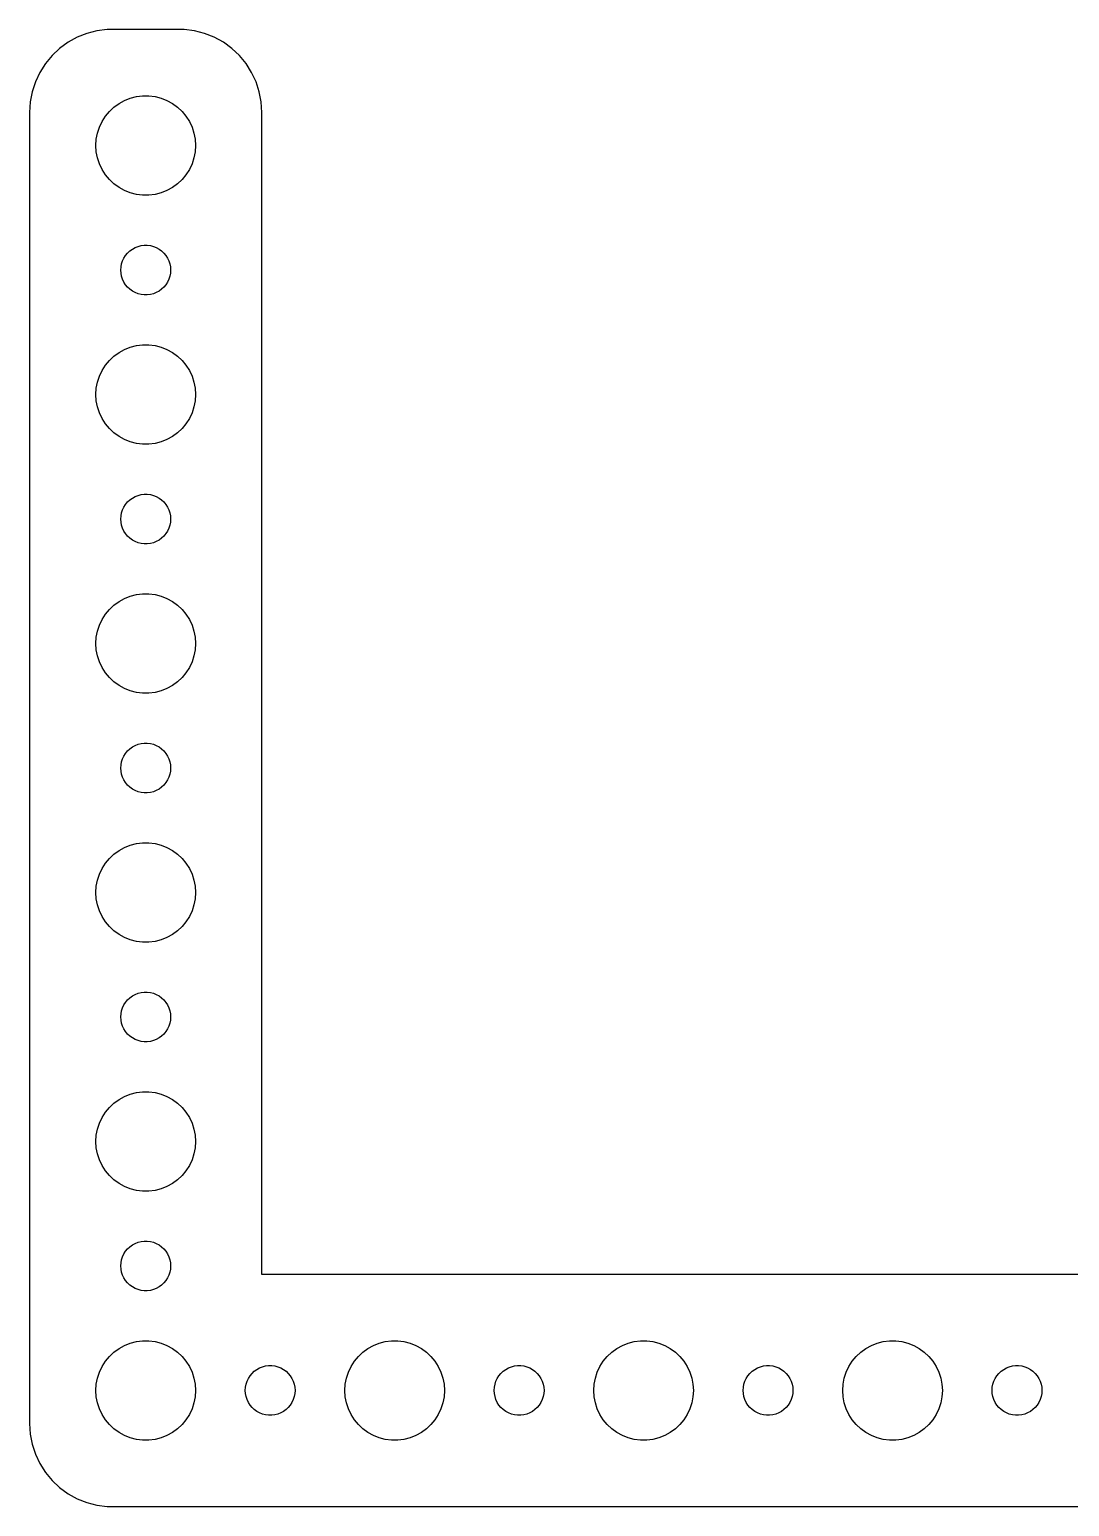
# Model space of a CAD drawing. Header units: metres. Extents: x -67 to 67, y -44 to 44.
# Drawn here: x -67 to -4.3, y -44.5 to 44.5 of the extents above; entities that cross this region are included whole.
import ezdxf

# ---------------------------------------------------------------- set-up
doc = ezdxf.new("R2010")
doc.units = ezdxf.units.M

msp = doc.modelspace()

# ---------------------------------------------------------------- linework, layer by layer
for p, q in [((-62.3139, 44.4901), (-62.9369, 44.4114)), ((-57.686, 44.4901), (-62.3139, 44.4901)), ((-57.0631, 44.4114), (-57.686, 44.4901)), ((-64.6791, 43.7216), (-65.1871, 43.3526)), ((-64.1289, 44.0241), (-64.6791, 43.7216)), ((-63.5451, 44.2553), (-64.1289, 44.0241)), ((-62.9369, 44.4114), (-63.5451, 44.2553)), ((-56.4549, 44.2553), (-57.0631, 44.4114)), ((-55.8711, 44.0241), (-56.4549, 44.2553)), ((-55.3209, 43.7216), (-55.8711, 44.0241)), ((-54.8129, 43.3526), (-55.3209, 43.7216)), ((-65.6448, 42.9227), (-66.0451, 42.4389)), ((-65.1871, 43.3526), (-65.6448, 42.9227)), ((-54.3551, 42.9227), (-54.8129, 43.3526)), ((-53.9549, 42.4389), (-54.3551, 42.9227)), ((-66.3815, 41.9088), (-66.6489, 41.3406)), ((-66.0451, 42.4389), (-66.3815, 41.9088)), ((-53.6185, 41.9088), (-53.9549, 42.4389)), ((-53.3511, 41.3406), (-53.6185, 41.9088)), ((-66.6489, 41.3406), (-66.8429, 40.7434)), ((-53.1571, 40.7434), (-53.3511, 41.3406)), ((-66.9606, 40.1267), (-67, 39.5)), ((-66.8429, 40.7434), (-66.9606, 40.1267)), ((-61.6075, 40.033), (-61.2773, 40.2145)), ((-61.2773, 40.2145), (-60.927, 40.3532)), ((-60.927, 40.3532), (-60.5621, 40.4469)), ((-60.5621, 40.4469), (-60.1884, 40.4941)), ((-60.1884, 40.4941), (-59.8116, 40.4941)), ((-59.8116, 40.4941), (-59.4379, 40.4469)), ((-59.4379, 40.4469), (-59.0729, 40.3532)), ((-59.0729, 40.3532), (-58.7227, 40.2145)), ((-58.7227, 40.2145), (-58.3925, 40.033)), ((-53.0394, 40.1267), (-53.1571, 40.7434)), ((-53, 39.5), (-53.0394, 40.1267)), ((-67, 39.5), (-67, -39.5)), ((-62.6289, 38.9453), (-62.427, 39.2634)), ((-62.427, 39.2634), (-62.1869, 39.5536)), ((-62.1869, 39.5536), (-61.9123, 39.8115)), ((-61.9123, 39.8115), (-61.6075, 40.033)), ((-58.3925, 40.033), (-58.0877, 39.8115)), ((-58.0877, 39.8115), (-57.8131, 39.5536)), ((-57.8131, 39.5536), (-57.5729, 39.2634)), ((-57.5729, 39.2634), (-57.3711, 38.9453)), ((-53, -30.5099), (-53, 39.5)), ((-62.9057, 38.2461), (-62.7893, 38.6044)), ((-62.7893, 38.6044), (-62.6289, 38.9453)), ((-57.3711, 38.9453), (-57.2107, 38.6044)), ((-57.2107, 38.6044), (-57.0942, 38.2461)), ((-63, 37.5), (-62.9763, 37.876)), ((-62.9763, 37.124), (-63, 37.5)), ((-62.9763, 37.876), (-62.9057, 38.2461)), ((-57.0942, 38.2461), (-57.0237, 37.876)), ((-57.0237, 37.876), (-57, 37.5)), ((-57, 37.5), (-57.0237, 37.124)), ((-62.9057, 36.7539), (-62.9763, 37.124)), ((-62.7893, 36.3956), (-62.9057, 36.7539)), ((-57.0942, 36.7539), (-57.2107, 36.3956)), ((-57.0237, 37.124), (-57.0942, 36.7539)), ((-62.6289, 36.0547), (-62.7893, 36.3956)), ((-62.427, 35.7366), (-62.6289, 36.0547)), ((-62.1869, 35.4464), (-62.427, 35.7366)), ((-57.5729, 35.7366), (-57.8131, 35.4464)), ((-57.3711, 36.0547), (-57.5729, 35.7366)), ((-57.2107, 36.3956), (-57.3711, 36.0547)), ((-61.9123, 35.1885), (-62.1869, 35.4464)), ((-61.6075, 34.967), (-61.9123, 35.1885)), ((-61.2773, 34.7855), (-61.6075, 34.967)), ((-60.927, 34.6468), (-61.2773, 34.7855)), ((-58.7227, 34.7855), (-59.0729, 34.6468)), ((-58.3925, 34.967), (-58.7227, 34.7855)), ((-58.0877, 35.1885), (-58.3925, 34.967)), ((-57.8131, 35.4464), (-58.0877, 35.1885)), ((-60.5621, 34.5531), (-60.927, 34.6468)), ((-60.1884, 34.5059), (-60.5621, 34.5531)), ((-59.8116, 34.5059), (-60.1884, 34.5059)), ((-59.4379, 34.5531), (-59.8116, 34.5059)), ((-59.0729, 34.6468), (-59.4379, 34.5531)), ((-61.0934, 31.0268), (-60.9561, 31.1558)), ((-60.9561, 31.1558), (-60.8037, 31.2665)), ((-60.8037, 31.2665), (-60.6387, 31.3572)), ((-60.6387, 31.3572), (-60.4635, 31.4266)), ((-60.4635, 31.4266), (-60.2811, 31.4734)), ((-60.2811, 31.4734), (-60.0942, 31.497)), ((-60.0942, 31.497), (-59.9058, 31.497)), ((-59.9058, 31.497), (-59.7189, 31.4734)), ((-59.7189, 31.4734), (-59.5365, 31.4266)), ((-59.5365, 31.4266), (-59.3613, 31.3572)), ((-59.3613, 31.3572), (-59.1963, 31.2665)), ((-59.1963, 31.2665), (-59.0439, 31.1558)), ((-59.0439, 31.1558), (-58.9065, 31.0268)), ((-61.4882, 30.188), (-61.4529, 30.373)), ((-61.4529, 30.373), (-61.3947, 30.5522)), ((-61.3947, 30.5522), (-61.3145, 30.7226)), ((-61.3145, 30.7226), (-61.2135, 30.8817)), ((-61.2135, 30.8817), (-61.0934, 31.0268)), ((-58.9065, 31.0268), (-58.7865, 30.8817)), ((-58.7865, 30.8817), (-58.6855, 30.7226)), ((-58.6855, 30.7226), (-58.6053, 30.5522)), ((-58.6053, 30.5522), (-58.5471, 30.373)), ((-58.5471, 30.373), (-58.5118, 30.188)), ((-61.5, 30), (-61.4882, 30.188)), ((-61.4882, 29.812), (-61.5, 30)), ((-61.4529, 29.627), (-61.4882, 29.812)), ((-61.3947, 29.4478), (-61.4529, 29.627)), ((-61.3145, 29.2774), (-61.3947, 29.4478)), ((-58.6053, 29.4478), (-58.6855, 29.2774)), ((-58.5471, 29.627), (-58.6053, 29.4478)), ((-58.5118, 29.812), (-58.5471, 29.627)), ((-58.5118, 30.188), (-58.5, 30)), ((-58.5, 30), (-58.5118, 29.812)), ((-61.2135, 29.1183), (-61.3145, 29.2774)), ((-61.0934, 28.9732), (-61.2135, 29.1183)), ((-60.9561, 28.8442), (-61.0934, 28.9732)), ((-60.8037, 28.7335), (-60.9561, 28.8442)), ((-60.6387, 28.6427), (-60.8037, 28.7335)), ((-60.4635, 28.5734), (-60.6387, 28.6427)), ((-60.2811, 28.5266), (-60.4635, 28.5734)), ((-60.0942, 28.503), (-60.2811, 28.5266)), ((-59.9058, 28.503), (-60.0942, 28.503)), ((-59.7189, 28.5266), (-59.9058, 28.503)), ((-59.5365, 28.5734), (-59.7189, 28.5266)), ((-59.3613, 28.6427), (-59.5365, 28.5734)), ((-59.1963, 28.7335), (-59.3613, 28.6427)), ((-59.0439, 28.8442), (-59.1963, 28.7335)), ((-58.9065, 28.9732), (-59.0439, 28.8442)), ((-58.7865, 29.1183), (-58.9065, 28.9732)), ((-58.6855, 29.2774), (-58.7865, 29.1183)), ((-61.9123, 24.8115), (-61.6075, 25.033)), ((-61.6075, 25.033), (-61.2773, 25.2145)), ((-61.2773, 25.2145), (-60.927, 25.3532)), ((-60.927, 25.3532), (-60.5621, 25.4469)), ((-60.5621, 25.4469), (-60.1884, 25.4941)), ((-60.1884, 25.4941), (-59.8116, 25.4941)), ((-59.8116, 25.4941), (-59.4379, 25.4469)), ((-59.4379, 25.4469), (-59.0729, 25.3532)), ((-59.0729, 25.3532), (-58.7227, 25.2145)), ((-58.7227, 25.2145), (-58.3925, 25.033)), ((-58.3925, 25.033), (-58.0877, 24.8115)), ((-62.6289, 23.9453), (-62.427, 24.2634)), ((-62.427, 24.2634), (-62.1869, 24.5536)), ((-62.1869, 24.5536), (-61.9123, 24.8115)), ((-58.0877, 24.8115), (-57.8131, 24.5536)), ((-57.8131, 24.5536), (-57.5729, 24.2634)), ((-57.5729, 24.2634), (-57.3711, 23.9453)), ((-62.9763, 22.876), (-62.9057, 23.2461)), ((-62.9057, 23.2461), (-62.7893, 23.6044)), ((-62.7893, 23.6044), (-62.6289, 23.9453)), ((-57.3711, 23.9453), (-57.2107, 23.6044)), ((-57.2107, 23.6044), (-57.0942, 23.2461)), ((-57.0942, 23.2461), (-57.0237, 22.876)), ((-63, 22.5), (-62.9763, 22.876)), ((-62.9763, 22.124), (-63, 22.5)), ((-57.0237, 22.876), (-57, 22.5)), ((-57, 22.5), (-57.0237, 22.124)), ((-62.9057, 21.7539), (-62.9763, 22.124)), ((-62.7893, 21.3956), (-62.9057, 21.7539)), ((-62.6289, 21.0547), (-62.7893, 21.3956)), ((-57.2107, 21.3956), (-57.3711, 21.0547)), ((-57.0942, 21.7539), (-57.2107, 21.3956)), ((-57.0237, 22.124), (-57.0942, 21.7539)), ((-62.427, 20.7366), (-62.6289, 21.0547)), ((-62.1869, 20.4464), (-62.427, 20.7366)), ((-57.5729, 20.7366), (-57.8131, 20.4464)), ((-57.3711, 21.0547), (-57.5729, 20.7366)), ((-61.9123, 20.1884), (-62.1869, 20.4464)), ((-61.6075, 19.967), (-61.9123, 20.1884)), ((-61.2773, 19.7855), (-61.6075, 19.967)), ((-60.927, 19.6468), (-61.2773, 19.7855)), ((-60.5621, 19.5531), (-60.927, 19.6468)), ((-59.0729, 19.6468), (-59.4379, 19.5531)), ((-58.7227, 19.7855), (-59.0729, 19.6468)), ((-58.3925, 19.967), (-58.7227, 19.7855)), ((-58.0877, 20.1884), (-58.3925, 19.967)), ((-57.8131, 20.4464), (-58.0877, 20.1884)), ((-60.1884, 19.5059), (-60.5621, 19.5531)), ((-59.8116, 19.5059), (-60.1884, 19.5059)), ((-59.4379, 19.5531), (-59.8116, 19.5059)), ((-61.2135, 15.8817), (-61.0934, 16.0268)), ((-61.0934, 16.0268), (-60.9561, 16.1558)), ((-60.9561, 16.1558), (-60.8037, 16.2665)), ((-60.8037, 16.2665), (-60.6387, 16.3572)), ((-60.6387, 16.3572), (-60.4635, 16.4266)), ((-60.4635, 16.4266), (-60.2811, 16.4734)), ((-60.2811, 16.4734), (-60.0942, 16.497)), ((-60.0942, 16.497), (-59.9058, 16.497)), ((-59.9058, 16.497), (-59.7189, 16.4734)), ((-59.7189, 16.4734), (-59.5365, 16.4266)), ((-59.5365, 16.4266), (-59.3613, 16.3572)), ((-59.3613, 16.3572), (-59.1963, 16.2665)), ((-59.1963, 16.2665), (-59.0439, 16.1558)), ((-59.0439, 16.1558), (-58.9065, 16.0268)), ((-58.9065, 16.0268), (-58.7865, 15.8817)), ((-61.5, 15), (-61.4882, 15.188)), ((-61.4882, 15.188), (-61.4529, 15.373)), ((-61.4529, 15.373), (-61.3947, 15.5522)), ((-61.3947, 15.5522), (-61.3145, 15.7226)), ((-61.3145, 15.7226), (-61.2135, 15.8817)), ((-58.7865, 15.8817), (-58.6855, 15.7226)), ((-58.6855, 15.7226), (-58.6053, 15.5522)), ((-58.6053, 15.5522), (-58.5471, 15.373)), ((-58.5471, 15.373), (-58.5118, 15.188)), ((-58.5118, 15.188), (-58.5, 15)), ((-61.4882, 14.812), (-61.5, 15)), ((-61.4529, 14.627), (-61.4882, 14.812)), ((-61.3947, 14.4478), (-61.4529, 14.627)), ((-61.3145, 14.2774), (-61.3947, 14.4478)), ((-61.2135, 14.1183), (-61.3145, 14.2774)), ((-58.6855, 14.2774), (-58.7865, 14.1183)), ((-58.6053, 14.4478), (-58.6855, 14.2774)), ((-58.5471, 14.627), (-58.6053, 14.4478)), ((-58.5118, 14.812), (-58.5471, 14.627)), ((-58.5, 15), (-58.5118, 14.812)), ((-61.0934, 13.9732), (-61.2135, 14.1183)), ((-60.9561, 13.8442), (-61.0934, 13.9732)), ((-60.8037, 13.7335), (-60.9561, 13.8442)), ((-60.6387, 13.6427), (-60.8037, 13.7335)), ((-60.4635, 13.5734), (-60.6387, 13.6427)), ((-60.2811, 13.5266), (-60.4635, 13.5734)), ((-60.0942, 13.5029), (-60.2811, 13.5266)), ((-59.9058, 13.5029), (-60.0942, 13.5029)), ((-59.7189, 13.5266), (-59.9058, 13.5029)), ((-59.5365, 13.5734), (-59.7189, 13.5266)), ((-59.3613, 13.6427), (-59.5365, 13.5734)), ((-59.1963, 13.7335), (-59.3613, 13.6427)), ((-59.0439, 13.8442), (-59.1963, 13.7335)), ((-58.9065, 13.9732), (-59.0439, 13.8442)), ((-58.7865, 14.1183), (-58.9065, 13.9732)), ((-62.1869, 9.55363), (-61.9123, 9.81154)), ((-61.9123, 9.81154), (-61.6075, 10.033)), ((-61.6075, 10.033), (-61.2773, 10.2145)), ((-61.2773, 10.2145), (-60.927, 10.3532)), ((-60.927, 10.3532), (-60.5621, 10.4469)), ((-60.5621, 10.4469), (-60.1884, 10.4941)), ((-60.1884, 10.4941), (-59.8116, 10.4941)), ((-59.8116, 10.4941), (-59.4379, 10.4469)), ((-59.4379, 10.4469), (-59.0729, 10.3532)), ((-59.0729, 10.3532), (-58.7227, 10.2145)), ((-58.7227, 10.2145), (-58.3925, 10.033)), ((-58.3925, 10.033), (-58.0877, 9.81154)), ((-58.0877, 9.81154), (-57.8131, 9.55363)), ((-62.7893, 8.60437), (-62.6289, 8.94525)), ((-62.6289, 8.94525), (-62.427, 9.26335)), ((-62.427, 9.26335), (-62.1869, 9.55363)), ((-57.8131, 9.55363), (-57.5729, 9.26335)), ((-57.5729, 9.26335), (-57.3711, 8.94525)), ((-57.3711, 8.94525), (-57.2107, 8.60437)), ((-62.9763, 7.87599), (-62.9057, 8.24606)), ((-62.9057, 8.24606), (-62.7893, 8.60437)), ((-57.2107, 8.60437), (-57.0942, 8.24606)), ((-57.0942, 8.24606), (-57.0237, 7.87599)), ((-63, 7.5), (-62.9763, 7.87599)), ((-62.9763, 7.12399), (-63, 7.5)), ((-62.9057, 6.75392), (-62.9763, 7.12399)), ((-57.0237, 7.12399), (-57.0942, 6.75392)), ((-57.0237, 7.87599), (-57, 7.5)), ((-57, 7.5), (-57.0237, 7.12399)), ((-62.7893, 6.39561), (-62.9057, 6.75392)), ((-62.6289, 6.05473), (-62.7893, 6.39561)), ((-57.2107, 6.39561), (-57.3711, 6.05473)), ((-57.0942, 6.75392), (-57.2107, 6.39561)), ((-62.427, 5.73663), (-62.6289, 6.05473)), ((-62.1869, 5.44635), (-62.427, 5.73663)), ((-61.9123, 5.18845), (-62.1869, 5.44635)), ((-57.8131, 5.44635), (-58.0877, 5.18845)), ((-57.5729, 5.73663), (-57.8131, 5.44635)), ((-57.3711, 6.05473), (-57.5729, 5.73663)), ((-61.6075, 4.96701), (-61.9123, 5.18845)), ((-61.2773, 4.78551), (-61.6075, 4.96701)), ((-60.927, 4.64682), (-61.2773, 4.78551)), ((-60.5621, 4.55313), (-60.927, 4.64682)), ((-60.1884, 4.50591), (-60.5621, 4.55313)), ((-59.8116, 4.50591), (-60.1884, 4.50591)), ((-59.4379, 4.55313), (-59.8116, 4.50591)), ((-59.0729, 4.64682), (-59.4379, 4.55313)), ((-58.7227, 4.78551), (-59.0729, 4.64682)), ((-58.3925, 4.96701), (-58.7227, 4.78551)), ((-58.0877, 5.18845), (-58.3925, 4.96701)), ((-61.2135, 0.88167), (-61.0934, 1.02681)), ((-61.0934, 1.02681), (-60.9561, 1.15576)), ((-60.9561, 1.15576), (-60.8037, 1.26648)), ((-60.8037, 1.26648), (-60.6387, 1.35724)), ((-60.6387, 1.35724), (-60.4635, 1.42657)), ((-60.4635, 1.42657), (-60.2811, 1.47342)), ((-60.2811, 1.47342), (-60.0942, 1.49704)), ((-60.0942, 1.49704), (-59.9058, 1.49704)), ((-59.9058, 1.49704), (-59.7189, 1.47342)), ((-59.7189, 1.47342), (-59.5365, 1.42657)), ((-59.5365, 1.42657), (-59.3613, 1.35724)), ((-59.3613, 1.35724), (-59.1963, 1.26648)), ((-59.1963, 1.26648), (-59.0439, 1.15576)), ((-59.0439, 1.15576), (-58.9065, 1.02681)), ((-58.9065, 1.02681), (-58.7865, 0.88167)), ((-61.5, 0), (-61.4882, 0.18799)), ((-61.4882, -0.18799), (-61.5, 0)), ((-61.4882, 0.18799), (-61.4529, 0.37303)), ((-61.4529, 0.37303), (-61.3947, 0.55219)), ((-61.3947, 0.55219), (-61.3145, 0.72263)), ((-61.3145, 0.72263), (-61.2135, 0.88167)), ((-58.7865, 0.88167), (-58.6855, 0.72263)), ((-58.6855, 0.72263), (-58.6053, 0.55219)), ((-58.6053, 0.55219), (-58.5471, 0.37303)), ((-58.5471, 0.37303), (-58.5118, 0.18799)), ((-58.5118, 0.18799), (-58.5, 0)), ((-58.5, 0), (-58.5118, -0.18799)), ((-61.4529, -0.37303), (-61.4882, -0.18799)), ((-61.3947, -0.55219), (-61.4529, -0.37303)), ((-61.3145, -0.72263), (-61.3947, -0.55219)), ((-61.2135, -0.88167), (-61.3145, -0.72263)), ((-61.0934, -1.02681), (-61.2135, -0.88167)), ((-58.7865, -0.88167), (-58.9065, -1.02681)), ((-58.6855, -0.72263), (-58.7865, -0.88167)), ((-58.6053, -0.55219), (-58.6855, -0.72263)), ((-58.5471, -0.37303), (-58.6053, -0.55219)), ((-58.5118, -0.18799), (-58.5471, -0.37303)), ((-60.9561, -1.15576), (-61.0934, -1.02681)), ((-60.8037, -1.26648), (-60.9561, -1.15576)), ((-60.6387, -1.35724), (-60.8037, -1.26648)), ((-60.4635, -1.42657), (-60.6387, -1.35724)), ((-60.2811, -1.47342), (-60.4635, -1.42657)), ((-60.0942, -1.49704), (-60.2811, -1.47342)), ((-59.9058, -1.49704), (-60.0942, -1.49704)), ((-59.7189, -1.47342), (-59.9058, -1.49704)), ((-59.5365, -1.42657), (-59.7189, -1.47342)), ((-59.3613, -1.35724), (-59.5365, -1.42657)), ((-59.1963, -1.26648), (-59.3613, -1.35724)), ((-59.0439, -1.15576), (-59.1963, -1.26648)), ((-58.9065, -1.02681), (-59.0439, -1.15576)), ((-62.1869, -5.44635), (-61.9123, -5.18845)), ((-61.9123, -5.18845), (-61.6075, -4.96701)), ((-61.6075, -4.96701), (-61.2773, -4.78551)), ((-61.2773, -4.78551), (-60.927, -4.64682)), ((-60.927, -4.64682), (-60.5621, -4.55313)), ((-60.5621, -4.55313), (-60.1884, -4.50591)), ((-60.1884, -4.50591), (-59.8116, -4.50591)), ((-59.8116, -4.50591), (-59.4379, -4.55313)), ((-59.4379, -4.55313), (-59.0729, -4.64682)), ((-59.0729, -4.64682), (-58.7227, -4.78551)), ((-58.7227, -4.78551), (-58.3925, -4.96701)), ((-58.3925, -4.96701), (-58.0877, -5.18845)), ((-58.0877, -5.18845), (-57.8131, -5.44635)), ((-62.7893, -6.39561), (-62.6289, -6.05473)), ((-62.6289, -6.05473), (-62.427, -5.73663)), ((-62.427, -5.73663), (-62.1869, -5.44635)), ((-57.8131, -5.44635), (-57.5729, -5.73663)), ((-57.5729, -5.73663), (-57.3711, -6.05473)), ((-57.3711, -6.05473), (-57.2107, -6.39561)), ((-62.9763, -7.12399), (-62.9057, -6.75392)), ((-62.9057, -6.75392), (-62.7893, -6.39561)), ((-57.2107, -6.39561), (-57.0942, -6.75392)), ((-57.0942, -6.75392), (-57.0237, -7.12399)), ((-63, -7.5), (-62.9763, -7.12399)), ((-62.9763, -7.87599), (-63, -7.5)), ((-62.9057, -8.24606), (-62.9763, -7.87599)), ((-57.0237, -7.87599), (-57.0942, -8.24606)), ((-57.0237, -7.12399), (-57, -7.5)), ((-57, -7.5), (-57.0237, -7.87599)), ((-62.7893, -8.60437), (-62.9057, -8.24606)), ((-62.6289, -8.94525), (-62.7893, -8.60437)), ((-57.2107, -8.60437), (-57.3711, -8.94525)), ((-57.0942, -8.24606), (-57.2107, -8.60437)), ((-62.427, -9.26335), (-62.6289, -8.94525)), ((-62.1869, -9.55363), (-62.427, -9.26335)), ((-61.9123, -9.81154), (-62.1869, -9.55363)), ((-57.8131, -9.55363), (-58.0877, -9.81154)), ((-57.5729, -9.26335), (-57.8131, -9.55363)), ((-57.3711, -8.94525), (-57.5729, -9.26335)), ((-61.6075, -10.033), (-61.9123, -9.81154)), ((-61.2773, -10.2145), (-61.6075, -10.033)), ((-60.927, -10.3532), (-61.2773, -10.2145)), ((-60.5621, -10.4469), (-60.927, -10.3532)), ((-60.1884, -10.4941), (-60.5621, -10.4469)), ((-59.8116, -10.4941), (-60.1884, -10.4941)), ((-59.4379, -10.4469), (-59.8116, -10.4941)), ((-59.0729, -10.3532), (-59.4379, -10.4469)), ((-58.7227, -10.2145), (-59.0729, -10.3532)), ((-58.3925, -10.033), (-58.7227, -10.2145)), ((-58.0877, -9.81154), (-58.3925, -10.033)), ((-61.3145, -14.2774), (-61.2135, -14.1183)), ((-61.2135, -14.1183), (-61.0934, -13.9732)), ((-61.0934, -13.9732), (-60.9561, -13.8442)), ((-60.9561, -13.8442), (-60.8037, -13.7335)), ((-60.8037, -13.7335), (-60.6387, -13.6427)), ((-60.6387, -13.6427), (-60.4635, -13.5734)), ((-60.4635, -13.5734), (-60.2811, -13.5266)), ((-60.2811, -13.5266), (-60.0942, -13.5029)), ((-60.0942, -13.5029), (-59.9058, -13.5029)), ((-59.9058, -13.5029), (-59.7189, -13.5266)), ((-59.7189, -13.5266), (-59.5365, -13.5734)), ((-59.5365, -13.5734), (-59.3613, -13.6427)), ((-59.3613, -13.6427), (-59.1963, -13.7335)), ((-59.1963, -13.7335), (-59.0439, -13.8442)), ((-59.0439, -13.8442), (-58.9065, -13.9732)), ((-58.9065, -13.9732), (-58.7865, -14.1183)), ((-58.7865, -14.1183), (-58.6855, -14.2774)), ((-61.5, -15), (-61.4882, -14.812)), ((-61.4882, -15.188), (-61.5, -15)), ((-61.4882, -14.812), (-61.4529, -14.627)), ((-61.4529, -14.627), (-61.3947, -14.4478)), ((-61.3947, -14.4478), (-61.3145, -14.2774)), ((-58.6855, -14.2774), (-58.6053, -14.4478)), ((-58.6053, -14.4478), (-58.5471, -14.627)), ((-58.5471, -14.627), (-58.5118, -14.812)), ((-58.5118, -14.812), (-58.5, -15)), ((-58.5, -15), (-58.5118, -15.188)), ((-61.4529, -15.373), (-61.4882, -15.188)), ((-61.3947, -15.5522), (-61.4529, -15.373)), ((-61.3145, -15.7226), (-61.3947, -15.5522)), ((-61.2135, -15.8817), (-61.3145, -15.7226)), ((-61.0934, -16.0268), (-61.2135, -15.8817)), ((-58.7865, -15.8817), (-58.9065, -16.0268)), ((-58.6855, -15.7226), (-58.7865, -15.8817)), ((-58.6053, -15.5522), (-58.6855, -15.7226)), ((-58.5471, -15.373), (-58.6053, -15.5522)), ((-58.5118, -15.188), (-58.5471, -15.373)), ((-60.9561, -16.1558), (-61.0934, -16.0268)), ((-60.8037, -16.2665), (-60.9561, -16.1558)), ((-60.6387, -16.3572), (-60.8037, -16.2665)), ((-60.4635, -16.4266), (-60.6387, -16.3572)), ((-60.2811, -16.4734), (-60.4635, -16.4266)), ((-60.0942, -16.497), (-60.2811, -16.4734)), ((-59.9058, -16.497), (-60.0942, -16.497)), ((-59.7189, -16.4734), (-59.9058, -16.497)), ((-59.5365, -16.4266), (-59.7189, -16.4734)), ((-59.3613, -16.3572), (-59.5365, -16.4266)), ((-59.1963, -16.2665), (-59.3613, -16.3572)), ((-59.0439, -16.1558), (-59.1963, -16.2665)), ((-58.9065, -16.0268), (-59.0439, -16.1558)), ((-60.927, -19.6468), (-60.5621, -19.5531)), ((-60.5621, -19.5531), (-60.1884, -19.5059)), ((-60.1884, -19.5059), (-59.8116, -19.5059)), ((-59.8116, -19.5059), (-59.4379, -19.5531)), ((-59.4379, -19.5531), (-59.0729, -19.6468)), ((-62.427, -20.7366), (-62.1869, -20.4464)), ((-62.1869, -20.4464), (-61.9123, -20.1884)), ((-61.9123, -20.1884), (-61.6075, -19.967)), ((-61.6075, -19.967), (-61.2773, -19.7855)), ((-61.2773, -19.7855), (-60.927, -19.6468)), ((-59.0729, -19.6468), (-58.7227, -19.7855)), ((-58.7227, -19.7855), (-58.3925, -19.967)), ((-58.3925, -19.967), (-58.0877, -20.1884)), ((-58.0877, -20.1884), (-57.8131, -20.4464)), ((-57.8131, -20.4464), (-57.5729, -20.7366)), ((-62.7893, -21.3956), (-62.6289, -21.0547)), ((-62.6289, -21.0547), (-62.427, -20.7366)), ((-57.5729, -20.7366), (-57.3711, -21.0547)), ((-57.3711, -21.0547), (-57.2107, -21.3956)), ((-63, -22.5), (-62.9763, -22.124)), ((-62.9763, -22.124), (-62.9057, -21.7539)), ((-62.9057, -21.7539), (-62.7893, -21.3956)), ((-57.2107, -21.3956), (-57.0942, -21.7539)), ((-57.0942, -21.7539), (-57.0237, -22.124)), ((-57.0237, -22.124), (-57, -22.5)), ((-62.9763, -22.876), (-63, -22.5)), ((-62.9057, -23.2461), (-62.9763, -22.876)), ((-57.0237, -22.876), (-57.0942, -23.2461)), ((-57, -22.5), (-57.0237, -22.876)), ((-62.7893, -23.6044), (-62.9057, -23.2461)), ((-62.6289, -23.9453), (-62.7893, -23.6044)), ((-62.427, -24.2634), (-62.6289, -23.9453)), ((-57.3711, -23.9453), (-57.5729, -24.2634)), ((-57.2107, -23.6044), (-57.3711, -23.9453)), ((-57.0942, -23.2461), (-57.2107, -23.6044)), ((-62.1869, -24.5536), (-62.427, -24.2634)), ((-61.9123, -24.8115), (-62.1869, -24.5536)), ((-61.6075, -25.033), (-61.9123, -24.8115)), ((-58.0877, -24.8115), (-58.3925, -25.033)), ((-57.8131, -24.5536), (-58.0877, -24.8115)), ((-57.5729, -24.2634), (-57.8131, -24.5536)), ((-61.2773, -25.2145), (-61.6075, -25.033)), ((-60.927, -25.3532), (-61.2773, -25.2145)), ((-60.5621, -25.4469), (-60.927, -25.3532)), ((-60.1884, -25.4941), (-60.5621, -25.4469)), ((-59.8116, -25.4941), (-60.1884, -25.4941)), ((-59.4379, -25.4469), (-59.8116, -25.4941)), ((-59.0729, -25.3532), (-59.4379, -25.4469)), ((-58.7227, -25.2145), (-59.0729, -25.3532)), ((-58.3925, -25.033), (-58.7227, -25.2145)), ((-61.3947, -29.4478), (-61.3145, -29.2774)), ((-61.3145, -29.2774), (-61.2135, -29.1183)), ((-61.2135, -29.1183), (-61.0934, -28.9732)), ((-61.0934, -28.9732), (-60.9561, -28.8442)), ((-60.9561, -28.8442), (-60.8037, -28.7335)), ((-60.8037, -28.7335), (-60.6387, -28.6427)), ((-60.6387, -28.6427), (-60.4635, -28.5734)), ((-60.4635, -28.5734), (-60.2811, -28.5266)), ((-60.2811, -28.5266), (-60.0942, -28.503)), ((-60.0942, -28.503), (-59.9058, -28.503)), ((-59.9058, -28.503), (-59.7189, -28.5266)), ((-59.7189, -28.5266), (-59.5365, -28.5734)), ((-59.5365, -28.5734), (-59.3613, -28.6427)), ((-59.3613, -28.6427), (-59.1963, -28.7335)), ((-59.1963, -28.7335), (-59.0439, -28.8442)), ((-59.0439, -28.8442), (-58.9065, -28.9732)), ((-58.9065, -28.9732), (-58.7865, -29.1183)), ((-58.7865, -29.1183), (-58.6855, -29.2774)), ((-58.6855, -29.2774), (-58.6053, -29.4478)), ((-61.5, -30), (-61.4882, -29.812)), ((-61.4882, -30.188), (-61.5, -30)), ((-61.4882, -29.812), (-61.4529, -29.627)), ((-61.4529, -30.373), (-61.4882, -30.188)), ((-61.4529, -29.627), (-61.3947, -29.4478)), ((-58.6053, -29.4478), (-58.5471, -29.627)), ((-58.5471, -29.627), (-58.5118, -29.812)), ((-58.5118, -30.188), (-58.5471, -30.373)), ((-58.5118, -29.812), (-58.5, -30)), ((-58.5, -30), (-58.5118, -30.188)), ((-61.3947, -30.5522), (-61.4529, -30.373)), ((-61.3145, -30.7226), (-61.3947, -30.5522)), ((-61.2135, -30.8817), (-61.3145, -30.7226)), ((-61.0934, -31.0268), (-61.2135, -30.8817)), ((-60.9561, -31.1558), (-61.0934, -31.0268)), ((-58.9065, -31.0268), (-59.0439, -31.1558)), ((-58.7865, -30.8817), (-58.9065, -31.0268)), ((-58.6855, -30.7226), (-58.7865, -30.8817)), ((-58.6053, -30.5522), (-58.6855, -30.7226)), ((-58.5471, -30.373), (-58.6053, -30.5522)), ((62.3139, -30.5099), (-53, -30.5099)), ((-60.8037, -31.2665), (-60.9561, -31.1558)), ((-60.6387, -31.3572), (-60.8037, -31.2665)), ((-60.4635, -31.4266), (-60.6387, -31.3572)), ((-60.2811, -31.4734), (-60.4635, -31.4266)), ((-60.0942, -31.497), (-60.2811, -31.4734)), ((-59.9058, -31.497), (-60.0942, -31.497)), ((-59.7189, -31.4734), (-59.9058, -31.497)), ((-59.5365, -31.4266), (-59.7189, -31.4734)), ((-59.3613, -31.3572), (-59.5365, -31.4266)), ((-59.1963, -31.2665), (-59.3613, -31.3572)), ((-59.0439, -31.1558), (-59.1963, -31.2665)), ((-61.2773, -34.7855), (-60.927, -34.6468)), ((-60.927, -34.6468), (-60.5621, -34.5531)), ((-60.5621, -34.5531), (-60.1884, -34.5059)), ((-60.1884, -34.5059), (-59.8116, -34.5059)), ((-59.8116, -34.5059), (-59.4379, -34.5531)), ((-59.4379, -34.5531), (-59.0729, -34.6468)), ((-59.0729, -34.6468), (-58.7227, -34.7855)), ((-46.2773, -34.7855), (-45.927, -34.6468)), ((-45.927, -34.6468), (-45.5621, -34.5531)), ((-45.5621, -34.5531), (-45.1884, -34.5059)), ((-45.1884, -34.5059), (-44.8116, -34.5059)), ((-44.8116, -34.5059), (-44.4379, -34.5531)), ((-44.4379, -34.5531), (-44.0729, -34.6468)), ((-44.0729, -34.6468), (-43.7227, -34.7855)), ((-31.2773, -34.7855), (-30.927, -34.6468)), ((-30.927, -34.6468), (-30.5621, -34.5531)), ((-30.5621, -34.5531), (-30.1884, -34.5059)), ((-30.1884, -34.5059), (-29.8116, -34.5059)), ((-29.8116, -34.5059), (-29.4379, -34.5531)), ((-29.4379, -34.5531), (-29.0729, -34.6468)), ((-29.0729, -34.6468), (-28.7227, -34.7855)), ((-16.2773, -34.7855), (-15.927, -34.6468)), ((-15.927, -34.6468), (-15.5621, -34.5531)), ((-15.5621, -34.5531), (-15.1884, -34.5059)), ((-15.1884, -34.5059), (-14.8116, -34.5059)), ((-14.8116, -34.5059), (-14.4379, -34.5531)), ((-14.4379, -34.5531), (-14.0729, -34.6468)), ((-14.0729, -34.6468), (-13.7227, -34.7855)), ((-62.427, -35.7366), (-62.1869, -35.4464)), ((-62.1869, -35.4464), (-61.9123, -35.1885)), ((-61.9123, -35.1885), (-61.6075, -34.967)), ((-61.6075, -34.967), (-61.2773, -34.7855)), ((-58.7227, -34.7855), (-58.3925, -34.967)), ((-58.3925, -34.967), (-58.0877, -35.1885)), ((-58.0877, -35.1885), (-57.8131, -35.4464)), ((-57.8131, -35.4464), (-57.5729, -35.7366)), ((-47.427, -35.7366), (-47.1869, -35.4464)), ((-47.1869, -35.4464), (-46.9123, -35.1885)), ((-46.9123, -35.1885), (-46.6075, -34.967)), ((-46.6075, -34.967), (-46.2773, -34.7855)), ((-43.7227, -34.7855), (-43.3925, -34.967)), ((-43.3925, -34.967), (-43.0877, -35.1885)), ((-43.0877, -35.1885), (-42.8131, -35.4464)), ((-42.8131, -35.4464), (-42.5729, -35.7366)), ((-32.427, -35.7366), (-32.1869, -35.4464)), ((-32.1869, -35.4464), (-31.9123, -35.1885)), ((-31.9123, -35.1885), (-31.6075, -34.967)), ((-31.6075, -34.967), (-31.2773, -34.7855)), ((-28.7227, -34.7855), (-28.3925, -34.967)), ((-28.3925, -34.967), (-28.0877, -35.1885)), ((-28.0877, -35.1885), (-27.8131, -35.4464)), ((-27.8131, -35.4464), (-27.5729, -35.7366)), ((-17.427, -35.7366), (-17.1869, -35.4464)), ((-17.1869, -35.4464), (-16.9123, -35.1885)), ((-16.9123, -35.1885), (-16.6075, -34.967)), ((-16.6075, -34.967), (-16.2773, -34.7855)), ((-13.7227, -34.7855), (-13.3925, -34.967)), ((-13.3925, -34.967), (-13.0877, -35.1885)), ((-13.0877, -35.1885), (-12.8131, -35.4464)), ((-12.8131, -35.4464), (-12.5729, -35.7366)), ((-62.9057, -36.7539), (-62.7893, -36.3956)), ((-62.7893, -36.3956), (-62.6289, -36.0547)), ((-62.6289, -36.0547), (-62.427, -35.7366)), ((-57.5729, -35.7366), (-57.3711, -36.0547)), ((-57.3711, -36.0547), (-57.2107, -36.3956)), ((-57.2107, -36.3956), (-57.0942, -36.7539)), ((-53.7135, -36.6183), (-53.5934, -36.4732)), ((-53.5934, -36.4732), (-53.4561, -36.3442)), ((-53.4561, -36.3442), (-53.3037, -36.2335)), ((-53.3037, -36.2335), (-53.1387, -36.1428)), ((-53.1387, -36.1428), (-52.9635, -36.0734)), ((-52.9635, -36.0734), (-52.7811, -36.0266)), ((-52.7811, -36.0266), (-52.5942, -36.003)), ((-52.5942, -36.003), (-52.4058, -36.003)), ((-52.4058, -36.003), (-52.2189, -36.0266)), ((-52.2189, -36.0266), (-52.0365, -36.0734)), ((-52.0365, -36.0734), (-51.8613, -36.1428)), ((-51.8613, -36.1428), (-51.6963, -36.2335)), ((-51.6963, -36.2335), (-51.5439, -36.3442)), ((-51.5439, -36.3442), (-51.4065, -36.4732)), ((-51.4065, -36.4732), (-51.2865, -36.6183)), ((-47.9057, -36.7539), (-47.7893, -36.3956)), ((-47.7893, -36.3956), (-47.6289, -36.0547)), ((-47.6289, -36.0547), (-47.427, -35.7366)), ((-42.5729, -35.7366), (-42.3711, -36.0547)), ((-42.3711, -36.0547), (-42.2107, -36.3956)), ((-42.2107, -36.3956), (-42.0942, -36.7539)), ((-38.7135, -36.6183), (-38.5934, -36.4732)), ((-38.5934, -36.4732), (-38.4561, -36.3442)), ((-38.4561, -36.3442), (-38.3037, -36.2335)), ((-38.3037, -36.2335), (-38.1387, -36.1428)), ((-38.1387, -36.1428), (-37.9635, -36.0734)), ((-37.9635, -36.0734), (-37.7811, -36.0266)), ((-37.7811, -36.0266), (-37.5942, -36.003)), ((-37.5942, -36.003), (-37.4058, -36.003)), ((-37.4058, -36.003), (-37.2189, -36.0266)), ((-37.2189, -36.0266), (-37.0365, -36.0734)), ((-37.0365, -36.0734), (-36.8613, -36.1428)), ((-36.8613, -36.1428), (-36.6963, -36.2335)), ((-36.6963, -36.2335), (-36.5439, -36.3442)), ((-36.5439, -36.3442), (-36.4065, -36.4732)), ((-36.4065, -36.4732), (-36.2865, -36.6183)), ((-32.9057, -36.7539), (-32.7893, -36.3956)), ((-32.7893, -36.3956), (-32.6289, -36.0547)), ((-32.6289, -36.0547), (-32.427, -35.7366)), ((-27.5729, -35.7366), (-27.3711, -36.0547)), ((-27.3711, -36.0547), (-27.2107, -36.3956)), ((-27.2107, -36.3956), (-27.0942, -36.7539)), ((-23.7135, -36.6183), (-23.5934, -36.4732)), ((-23.5934, -36.4732), (-23.4561, -36.3442)), ((-23.4561, -36.3442), (-23.3037, -36.2335)), ((-23.3037, -36.2335), (-23.1387, -36.1428)), ((-23.1387, -36.1428), (-22.9635, -36.0734)), ((-22.9635, -36.0734), (-22.7811, -36.0266)), ((-22.7811, -36.0266), (-22.5942, -36.003)), ((-22.5942, -36.003), (-22.4058, -36.003)), ((-22.4058, -36.003), (-22.2189, -36.0266)), ((-22.2189, -36.0266), (-22.0365, -36.0734)), ((-22.0365, -36.0734), (-21.8613, -36.1428)), ((-21.8613, -36.1428), (-21.6963, -36.2335)), ((-21.6963, -36.2335), (-21.5439, -36.3442)), ((-21.5439, -36.3442), (-21.4065, -36.4732)), ((-21.4065, -36.4732), (-21.2865, -36.6183)), ((-17.9057, -36.7539), (-17.7893, -36.3956)), ((-17.7893, -36.3956), (-17.6289, -36.0547)), ((-17.6289, -36.0547), (-17.427, -35.7366)), ((-12.5729, -35.7366), (-12.3711, -36.0547)), ((-12.3711, -36.0547), (-12.2107, -36.3956)), ((-12.2107, -36.3956), (-12.0942, -36.7539)), ((-8.71352, -36.6183), (-8.59344, -36.4732)), ((-8.59344, -36.4732), (-8.45613, -36.3442)), ((-8.45613, -36.3442), (-8.30373, -36.2335)), ((-8.30373, -36.2335), (-8.13866, -36.1428)), ((-8.13866, -36.1428), (-7.96352, -36.0734)), ((-7.96352, -36.0734), (-7.78107, -36.0266)), ((-7.78107, -36.0266), (-7.59418, -36.003)), ((-7.59418, -36.003), (-7.40581, -36.003)), ((-7.40581, -36.003), (-7.21892, -36.0266)), ((-7.21892, -36.0266), (-7.03647, -36.0734)), ((-7.03647, -36.0734), (-6.86133, -36.1428)), ((-6.86133, -36.1428), (-6.69626, -36.2335)), ((-6.69626, -36.2335), (-6.54385, -36.3442)), ((-6.54385, -36.3442), (-6.40654, -36.4732)), ((-6.40654, -36.4732), (-6.28647, -36.6183)), ((-63, -37.5), (-62.9763, -37.124)), ((-62.9763, -37.124), (-62.9057, -36.7539)), ((-57.0942, -36.7539), (-57.0237, -37.124)), ((-57.0237, -37.124), (-57, -37.5)), ((-54, -37.5), (-53.9882, -37.312)), ((-53.9882, -37.312), (-53.9529, -37.127)), ((-53.9529, -37.127), (-53.8947, -36.9478)), ((-53.8947, -36.9478), (-53.8145, -36.7774)), ((-53.8145, -36.7774), (-53.7135, -36.6183)), ((-51.2865, -36.6183), (-51.1855, -36.7774)), ((-51.1855, -36.7774), (-51.1053, -36.9478)), ((-51.1053, -36.9478), (-51.0471, -37.127)), ((-51.0471, -37.127), (-51.0118, -37.312)), ((-51.0118, -37.312), (-51, -37.5)), ((-48, -37.5), (-47.9763, -37.124)), ((-47.9763, -37.124), (-47.9057, -36.7539)), ((-42.0942, -36.7539), (-42.0237, -37.124)), ((-42.0237, -37.124), (-42, -37.5)), ((-39, -37.5), (-38.9882, -37.312)), ((-38.9882, -37.312), (-38.9529, -37.127)), ((-38.9529, -37.127), (-38.8947, -36.9478)), ((-38.8947, -36.9478), (-38.8145, -36.7774)), ((-38.8145, -36.7774), (-38.7135, -36.6183)), ((-36.2865, -36.6183), (-36.1855, -36.7774)), ((-36.1855, -36.7774), (-36.1053, -36.9478)), ((-36.1053, -36.9478), (-36.0471, -37.127)), ((-36.0471, -37.127), (-36.0118, -37.312)), ((-36.0118, -37.312), (-36, -37.5)), ((-33, -37.5), (-32.9763, -37.124)), ((-32.9763, -37.124), (-32.9057, -36.7539)), ((-27.0942, -36.7539), (-27.0237, -37.124)), ((-27.0237, -37.124), (-27, -37.5)), ((-24, -37.5), (-23.9882, -37.312)), ((-23.9882, -37.312), (-23.9529, -37.127)), ((-23.9529, -37.127), (-23.8947, -36.9478)), ((-23.8947, -36.9478), (-23.8145, -36.7774)), ((-23.8145, -36.7774), (-23.7135, -36.6183)), ((-21.2865, -36.6183), (-21.1855, -36.7774)), ((-21.1855, -36.7774), (-21.1053, -36.9478)), ((-21.1053, -36.9478), (-21.0471, -37.127)), ((-21.0471, -37.127), (-21.0118, -37.312)), ((-21.0118, -37.312), (-21, -37.5)), ((-18, -37.5), (-17.9763, -37.124)), ((-17.9763, -37.124), (-17.9057, -36.7539)), ((-12.0942, -36.7539), (-12.0237, -37.124)), ((-12.0237, -37.124), (-12, -37.5)), ((-9, -37.5), (-8.98816, -37.312)), ((-8.98816, -37.312), (-8.95287, -37.127)), ((-8.95287, -37.127), (-8.89465, -36.9478)), ((-8.89465, -36.9478), (-8.81445, -36.7774)), ((-8.81445, -36.7774), (-8.71352, -36.6183)), ((-6.28647, -36.6183), (-6.18553, -36.7774)), ((-6.18553, -36.7774), (-6.10533, -36.9478)), ((-6.10533, -36.9478), (-6.04712, -37.127)), ((-6.04712, -37.127), (-6.01183, -37.312)), ((-6.01183, -37.312), (-6, -37.5)), ((-62.9763, -37.876), (-63, -37.5)), ((-62.9057, -38.2461), (-62.9763, -37.876)), ((-62.7893, -38.6044), (-62.9057, -38.2461)), ((-57.0942, -38.2461), (-57.2107, -38.6044)), ((-57.0237, -37.876), (-57.0942, -38.2461)), ((-57, -37.5), (-57.0237, -37.876)), ((-53.9882, -37.688), (-54, -37.5)), ((-53.9529, -37.873), (-53.9882, -37.688)), ((-53.8947, -38.0522), (-53.9529, -37.873)), ((-53.8145, -38.2226), (-53.8947, -38.0522)), ((-53.7135, -38.3817), (-53.8145, -38.2226)), ((-51.1855, -38.2226), (-51.2865, -38.3817)), ((-51.1053, -38.0522), (-51.1855, -38.2226)), ((-51.0471, -37.873), (-51.1053, -38.0522)), ((-51.0118, -37.688), (-51.0471, -37.873)), ((-51, -37.5), (-51.0118, -37.688)), ((-47.9763, -37.876), (-48, -37.5)), ((-47.9057, -38.2461), (-47.9763, -37.876)), ((-47.7893, -38.6044), (-47.9057, -38.2461)), ((-42.0942, -38.2461), (-42.2107, -38.6044)), ((-42.0237, -37.876), (-42.0942, -38.2461)), ((-42, -37.5), (-42.0237, -37.876)), ((-38.9882, -37.688), (-39, -37.5)), ((-38.9529, -37.873), (-38.9882, -37.688)), ((-38.8947, -38.0522), (-38.9529, -37.873)), ((-38.8145, -38.2226), (-38.8947, -38.0522)), ((-38.7135, -38.3817), (-38.8145, -38.2226)), ((-36.1855, -38.2226), (-36.2865, -38.3817)), ((-36.1053, -38.0522), (-36.1855, -38.2226)), ((-36.0471, -37.873), (-36.1053, -38.0522)), ((-36.0118, -37.688), (-36.0471, -37.873)), ((-36, -37.5), (-36.0118, -37.688)), ((-32.9763, -37.876), (-33, -37.5)), ((-32.9057, -38.2461), (-32.9763, -37.876)), ((-32.7893, -38.6044), (-32.9057, -38.2461)), ((-27.0942, -38.2461), (-27.2107, -38.6044)), ((-27.0237, -37.876), (-27.0942, -38.2461)), ((-27, -37.5), (-27.0237, -37.876)), ((-23.9882, -37.688), (-24, -37.5)), ((-23.9529, -37.873), (-23.9882, -37.688)), ((-23.8947, -38.0522), (-23.9529, -37.873)), ((-23.8145, -38.2226), (-23.8947, -38.0522)), ((-23.7135, -38.3817), (-23.8145, -38.2226)), ((-21.1855, -38.2226), (-21.2865, -38.3817)), ((-21.1053, -38.0522), (-21.1855, -38.2226)), ((-21.0471, -37.873), (-21.1053, -38.0522)), ((-21.0118, -37.688), (-21.0471, -37.873)), ((-21, -37.5), (-21.0118, -37.688)), ((-17.9763, -37.876), (-18, -37.5)), ((-17.9057, -38.2461), (-17.9763, -37.876)), ((-17.7893, -38.6044), (-17.9057, -38.2461)), ((-12.0942, -38.2461), (-12.2107, -38.6044)), ((-12.0237, -37.876), (-12.0942, -38.2461)), ((-12, -37.5), (-12.0237, -37.876)), ((-8.98816, -37.688), (-9, -37.5)), ((-8.95287, -37.873), (-8.98816, -37.688)), ((-8.89465, -38.0522), (-8.95287, -37.873)), ((-8.81445, -38.2226), (-8.89465, -38.0522)), ((-8.71352, -38.3817), (-8.81445, -38.2226)), ((-6.18553, -38.2226), (-6.28647, -38.3817)), ((-6.10533, -38.0522), (-6.18553, -38.2226)), ((-6.04712, -37.873), (-6.10533, -38.0522)), ((-6.01183, -37.688), (-6.04712, -37.873)), ((-6, -37.5), (-6.01183, -37.688)), ((-62.6289, -38.9453), (-62.7893, -38.6044)), ((-62.427, -39.2634), (-62.6289, -38.9453)), ((-57.3711, -38.9453), (-57.5729, -39.2634)), ((-57.2107, -38.6044), (-57.3711, -38.9453)), ((-53.5934, -38.5268), (-53.7135, -38.3817)), ((-53.4561, -38.6558), (-53.5934, -38.5268)), ((-53.3037, -38.7665), (-53.4561, -38.6558)), ((-53.1387, -38.8572), (-53.3037, -38.7665)), ((-52.9635, -38.9266), (-53.1387, -38.8572)), ((-52.7811, -38.9734), (-52.9635, -38.9266)), ((-52.5942, -38.997), (-52.7811, -38.9734)), ((-52.4058, -38.997), (-52.5942, -38.997)), ((-52.2189, -38.9734), (-52.4058, -38.997)), ((-52.0365, -38.9266), (-52.2189, -38.9734)), ((-51.8613, -38.8572), (-52.0365, -38.9266)), ((-51.6963, -38.7665), (-51.8613, -38.8572)), ((-51.5439, -38.6558), (-51.6963, -38.7665)), ((-51.4065, -38.5268), (-51.5439, -38.6558)), ((-51.2865, -38.3817), (-51.4065, -38.5268)), ((-47.6289, -38.9453), (-47.7893, -38.6044)), ((-47.427, -39.2634), (-47.6289, -38.9453)), ((-42.3711, -38.9453), (-42.5729, -39.2634)), ((-42.2107, -38.6044), (-42.3711, -38.9453)), ((-38.5934, -38.5268), (-38.7135, -38.3817)), ((-38.4561, -38.6558), (-38.5934, -38.5268)), ((-38.3037, -38.7665), (-38.4561, -38.6558)), ((-38.1387, -38.8572), (-38.3037, -38.7665)), ((-37.9635, -38.9266), (-38.1387, -38.8572)), ((-37.7811, -38.9734), (-37.9635, -38.9266)), ((-37.5942, -38.997), (-37.7811, -38.9734)), ((-37.4058, -38.997), (-37.5942, -38.997)), ((-37.2189, -38.9734), (-37.4058, -38.997)), ((-37.0365, -38.9266), (-37.2189, -38.9734)), ((-36.8613, -38.8572), (-37.0365, -38.9266)), ((-36.6963, -38.7665), (-36.8613, -38.8572)), ((-36.5439, -38.6558), (-36.6963, -38.7665)), ((-36.4065, -38.5268), (-36.5439, -38.6558)), ((-36.2865, -38.3817), (-36.4065, -38.5268)), ((-32.6289, -38.9453), (-32.7893, -38.6044)), ((-32.427, -39.2634), (-32.6289, -38.9453)), ((-27.3711, -38.9453), (-27.5729, -39.2634)), ((-27.2107, -38.6044), (-27.3711, -38.9453)), ((-23.5934, -38.5268), (-23.7135, -38.3817)), ((-23.4561, -38.6558), (-23.5934, -38.5268)), ((-23.3037, -38.7665), (-23.4561, -38.6558)), ((-23.1387, -38.8572), (-23.3037, -38.7665)), ((-22.9635, -38.9266), (-23.1387, -38.8572)), ((-22.7811, -38.9734), (-22.9635, -38.9266)), ((-22.5942, -38.997), (-22.7811, -38.9734)), ((-22.4058, -38.997), (-22.5942, -38.997)), ((-22.2189, -38.9734), (-22.4058, -38.997)), ((-22.0365, -38.9266), (-22.2189, -38.9734)), ((-21.8613, -38.8572), (-22.0365, -38.9266)), ((-21.6963, -38.7665), (-21.8613, -38.8572)), ((-21.5439, -38.6558), (-21.6963, -38.7665)), ((-21.4065, -38.5268), (-21.5439, -38.6558)), ((-21.2865, -38.3817), (-21.4065, -38.5268)), ((-17.6289, -38.9453), (-17.7893, -38.6044)), ((-17.427, -39.2634), (-17.6289, -38.9453)), ((-12.3711, -38.9453), (-12.5729, -39.2634)), ((-12.2107, -38.6044), (-12.3711, -38.9453)), ((-8.59344, -38.5268), (-8.71352, -38.3817)), ((-8.45613, -38.6558), (-8.59344, -38.5268)), ((-8.30373, -38.7665), (-8.45613, -38.6558)), ((-8.13866, -38.8572), (-8.30373, -38.7665)), ((-7.96352, -38.9266), (-8.13866, -38.8572)), ((-7.78107, -38.9734), (-7.96352, -38.9266)), ((-7.59418, -38.997), (-7.78107, -38.9734)), ((-7.40581, -38.997), (-7.59418, -38.997)), ((-7.21892, -38.9734), (-7.40581, -38.997)), ((-7.03647, -38.9266), (-7.21892, -38.9734)), ((-6.86133, -38.8572), (-7.03647, -38.9266)), ((-6.69626, -38.7665), (-6.86133, -38.8572)), ((-6.54385, -38.6558), (-6.69626, -38.7665)), ((-6.40654, -38.5268), (-6.54385, -38.6558)), ((-6.28647, -38.3817), (-6.40654, -38.5268)), ((-67, -39.5), (-66.9606, -40.1267)), ((-62.1869, -39.5536), (-62.427, -39.2634)), ((-61.9123, -39.8115), (-62.1869, -39.5536)), ((-61.6075, -40.033), (-61.9123, -39.8115)), ((-61.2773, -40.2145), (-61.6075, -40.033)), ((-58.3925, -40.033), (-58.7227, -40.2145)), ((-58.0877, -39.8115), (-58.3925, -40.033)), ((-57.8131, -39.5536), (-58.0877, -39.8115)), ((-57.5729, -39.2634), (-57.8131, -39.5536)), ((-47.1869, -39.5536), (-47.427, -39.2634)), ((-46.9123, -39.8115), (-47.1869, -39.5536)), ((-46.6075, -40.033), (-46.9123, -39.8115)), ((-46.2773, -40.2145), (-46.6075, -40.033)), ((-43.3925, -40.033), (-43.7227, -40.2145)), ((-43.0877, -39.8115), (-43.3925, -40.033)), ((-42.8131, -39.5536), (-43.0877, -39.8115)), ((-42.5729, -39.2634), (-42.8131, -39.5536)), ((-32.1869, -39.5536), (-32.427, -39.2634)), ((-31.9123, -39.8115), (-32.1869, -39.5536)), ((-31.6075, -40.033), (-31.9123, -39.8115)), ((-31.2773, -40.2145), (-31.6075, -40.033)), ((-28.3925, -40.033), (-28.7227, -40.2145)), ((-28.0877, -39.8115), (-28.3925, -40.033)), ((-27.8131, -39.5536), (-28.0877, -39.8115)), ((-27.5729, -39.2634), (-27.8131, -39.5536)), ((-17.1869, -39.5536), (-17.427, -39.2634)), ((-16.9123, -39.8115), (-17.1869, -39.5536)), ((-16.6075, -40.033), (-16.9123, -39.8115)), ((-16.2773, -40.2145), (-16.6075, -40.033)), ((-13.3925, -40.033), (-13.7227, -40.2145)), ((-13.0877, -39.8115), (-13.3925, -40.033)), ((-12.8131, -39.5536), (-13.0877, -39.8115)), ((-12.5729, -39.2634), (-12.8131, -39.5536)), ((-66.9606, -40.1267), (-66.8429, -40.7434)), ((-66.8429, -40.7434), (-66.6489, -41.3406)), ((-60.927, -40.3532), (-61.2773, -40.2145)), ((-60.5621, -40.4469), (-60.927, -40.3532)), ((-60.1884, -40.4941), (-60.5621, -40.4469)), ((-59.8116, -40.4941), (-60.1884, -40.4941)), ((-59.4379, -40.4469), (-59.8116, -40.4941)), ((-59.0729, -40.3532), (-59.4379, -40.4469)), ((-58.7227, -40.2145), (-59.0729, -40.3532)), ((-45.927, -40.3532), (-46.2773, -40.2145)), ((-45.5621, -40.4469), (-45.927, -40.3532)), ((-45.1884, -40.4941), (-45.5621, -40.4469)), ((-44.8116, -40.4941), (-45.1884, -40.4941)), ((-44.4379, -40.4469), (-44.8116, -40.4941)), ((-44.0729, -40.3532), (-44.4379, -40.4469)), ((-43.7227, -40.2145), (-44.0729, -40.3532)), ((-30.927, -40.3532), (-31.2773, -40.2145)), ((-30.5621, -40.4469), (-30.927, -40.3532)), ((-30.1884, -40.4941), (-30.5621, -40.4469)), ((-29.8116, -40.4941), (-30.1884, -40.4941)), ((-29.4379, -40.4469), (-29.8116, -40.4941)), ((-29.0729, -40.3532), (-29.4379, -40.4469)), ((-28.7227, -40.2145), (-29.0729, -40.3532)), ((-15.927, -40.3532), (-16.2773, -40.2145)), ((-15.5621, -40.4469), (-15.927, -40.3532)), ((-15.1884, -40.4941), (-15.5621, -40.4469)), ((-14.8116, -40.4941), (-15.1884, -40.4941)), ((-14.4379, -40.4469), (-14.8116, -40.4941)), ((-14.0729, -40.3532), (-14.4379, -40.4469)), ((-13.7227, -40.2145), (-14.0729, -40.3532)), ((-66.6489, -41.3406), (-66.3815, -41.9088)), ((-66.3815, -41.9088), (-66.0451, -42.4389)), ((-66.0451, -42.4389), (-65.6448, -42.9227)), ((-65.6448, -42.9227), (-65.1871, -43.3526)), ((-65.1871, -43.3526), (-64.6791, -43.7216)), ((-64.6791, -43.7216), (-64.1289, -44.0241)), ((-64.1289, -44.0241), (-63.5451, -44.2553)), ((-63.5451, -44.2553), (-62.9369, -44.4114)), ((-62.9369, -44.4114), (-62.3139, -44.4901)), ((-62.3139, -44.4901), (62.3139, -44.4901))]:
    msp.add_line(p, q)

doc.saveas('drawing.dxf')
